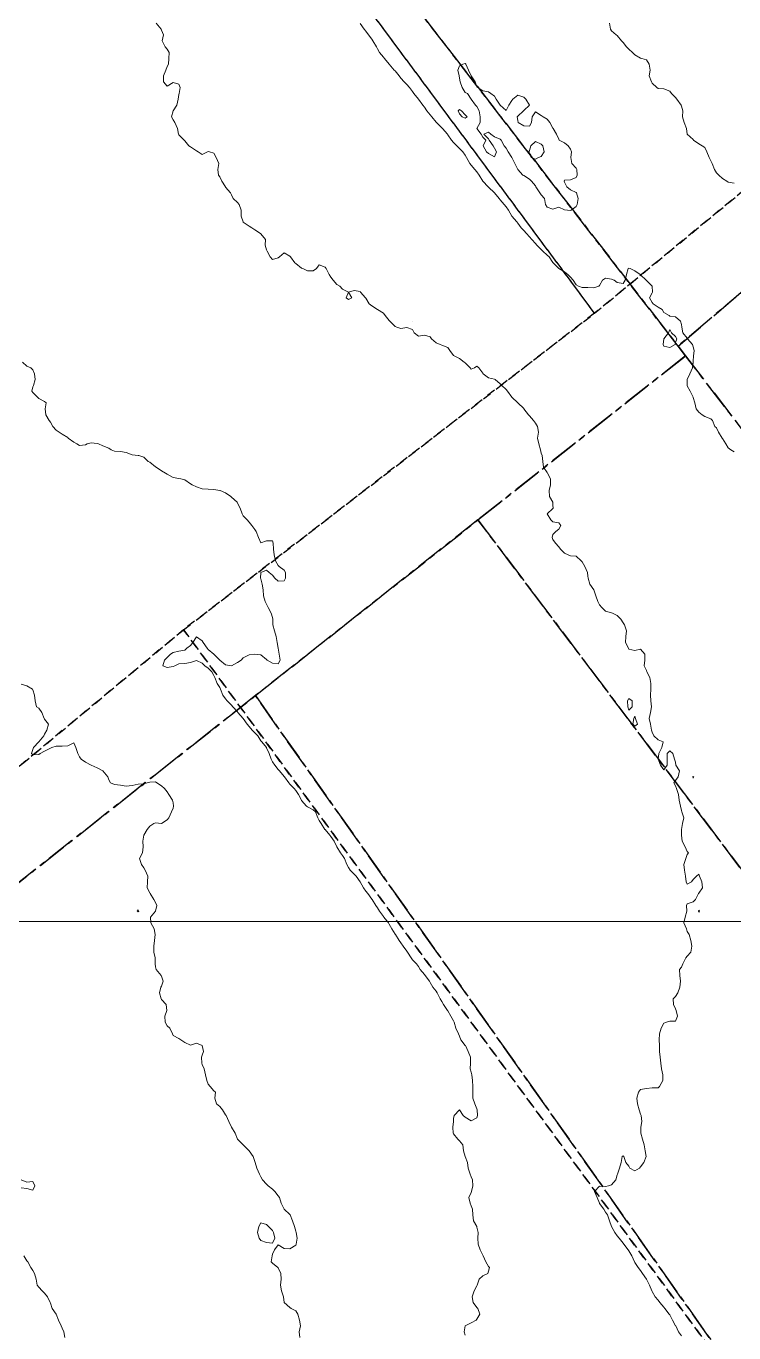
# Model space of a CAD drawing. Header units: centimetres. Extents: x 0 to 642158, y -847 to 649707.
# Drawn here: x 616473.2 to 616533.7, y 619952.2 to 620064 of the extents above; entities that cross this region are included whole.
import ezdxf

# ---------------------------------------------------------------- set-up
doc = ezdxf.new("R2010")
doc.units = ezdxf.units.CM
doc.header["$MEASUREMENT"] = 0
doc.linetypes.add('CENTERX2', pattern=[4, 2.5, -0.5, 0.5, -0.5])
doc.linetypes.add('JIS_02_0.7', pattern=[1.35, 0.75, -0.6])
for name, color, linetype, lineweight in [('MEV_grille', 254, 'Continuous', 9), ('WAL_parcellaire agricole', 7, 'JIS_02_0.7', 25), ('WAL_topographie 0.5', 253, 'Continuous', 20)]:
    doc.layers.add(name, color=color, linetype=linetype, lineweight=lineweight)
doc.layers.add('SPW_parcellaire cadastral', color=7, linetype='CENTERX2', lineweight=25, true_color=0xff0542)

# ---------------------------------------------------------------- blocks, each defined once
blk = doc.blocks.new('*U114')
at = {"layer": 'MEV_grille', "transparency": 33554687}
blk.add_lwpolyline([(-1338.46, 0), (1338.46, 0)], dxfattribs=at)
blk = doc.blocks.new('*U115')
at = {"layer": 'MEV_grille', "color": 0, "linetype": 'ByBlock', "lineweight": -2, "transparency": 16777216}
blk.add_blockref('*U114', (0, -2400), dxfattribs=at)

msp = doc.modelspace()

# ---------------------------------------------------------------- linework, layer by layer
at = {"layer": 'SPW_parcellaire cadastral'}
for points in [[(616528.96, 620036.62), (616506.88, 620065.19), (616602.71, 620145.84), (616615, 620123.66), (616620.26, 620114.17), (616528.96, 620036.62)], [(616511.84, 620021.75), (616492.79, 620006.7), (616461.86, 619982.25), (616361.28, 620089.74), (616372.47, 620102.32), (616385.49, 620115.97), (616388.28, 620118.88), (616421.75, 620078.64), (616465.9, 620118.32), (616486.38, 620091.76), (616496.27, 620078.95), (616506.88, 620065.19), (616528.96, 620036.62), (616529.6, 620035.78), (616511.84, 620021.75)], [(616529.6, 620035.78), (616528.96, 620036.62), (616620.26, 620114.17), (616646.69, 620066.48), (616557.3, 619999.75), (616529.6, 620035.78)], [(616355.61, 620035.23), (616378.11, 620007.22), (616400.24, 619979.27), (616422.78, 619950.78), (616439.84, 619964.52), (616461.86, 619982.25), (616492.79, 620006.7), (616550.1, 619925.62), (616572.77, 619940.88), (616623.29, 619879.23), (616638.83, 619846.6), (616561.89, 619856.19), (616477.99, 619855.63), (616412.75, 619840.79), (616397.07, 619835.25), (616327.13, 619940.12), (616280.66, 620008.69), (616334.42, 620061.61), (616355.61, 620035.23)], [(616511.84, 620021.75), (616529.6, 620035.78), (616557.3, 619999.75), (616592.6, 619953.96), (616572.77, 619940.88), (616511.84, 620021.75)], [(616511.84, 620021.75), (616572.77, 619940.88), (616550.1, 619925.62), (616492.79, 620006.7), (616511.84, 620021.75)]]:
    msp.add_lwpolyline(points, dxfattribs=at)
at = {"layer": 'WAL_parcellaire agricole'}
for points in [[(616600.26, 620451.18), (616651.69, 620350.86), (616668.69, 620318.86), (616740.96, 620187.28), (616814.97, 620053.63), (616700.98, 619971.12), (616651.47, 620062.36), (616618.97, 620119.85), (616577.3, 620085.18), (616521.81, 620039.43), (616499.25, 620069.84), (616492.24, 620078.82), (616529.97, 620108.84), (616595.29, 620161.18), (616569.62, 620208.85), (616514.46, 620165.76), (616479.29, 620211.59), (616523.2, 620254.51), (616504.7, 620275.42), (616588.94, 620323.85), (616622.27, 620341.19), (616567.6, 620414.18), (616573.6, 620419.85), (616600.26, 620451.18)], [(616486.65, 620012.34), (616448.98, 619981), (616433.82, 619968.17), (616420.15, 619957.83), (616389.48, 619995.5), (616335.14, 620062.82), (616359.35, 620087.95), (616451.58, 620182.83), (616479.29, 620211.59), (616514.46, 620165.76), (616459.3, 620121), (616492.24, 620078.82), (616499.25, 620069.84), (616521.81, 620039.43), (616486.65, 620012.34)], [(616567.65, 619947.68), (616545.99, 619931.35), (616486.65, 620012.34), (616521.81, 620039.43), (616577.3, 620085.18), (616618.97, 620119.85), (616651.47, 620062.36), (616593.48, 620018.35), (616545.48, 619980.85), (616567.65, 619947.68)], [(616269.98, 619995.15), (616319.64, 620046.82), (616335.14, 620062.82), (616389.48, 619995.5), (616420.15, 619957.83), (616433.82, 619968.17), (616448.98, 619981), (616486.65, 620012.34), (616545.99, 619931.35), (616567.65, 619947.68), (616643.83, 619847.53), (616616.66, 619852.36), (616586.16, 619856.19), (616566, 619858.35), (616509.66, 619858.01), (616471.5, 619855.01), (616438, 619847.84), (616396.5, 619834.5), (616337.99, 619916.32), (616292.49, 619970.82), (616269.98, 619995.15)]]:
    msp.add_lwpolyline(points, dxfattribs=at)
at = {"layer": 'WAL_topographie 0.5'}
for points in [[(616484.3, 620064.25), (616484.72, 620063.75), (616484.75, 620063.67), (616484.92, 620063.25), (616484.82, 620062.75), (616485.08, 620062.25), (616485.25, 620062.04), (616485.42, 620061.75), (616485.39, 620061.25), (616485.35, 620060.75), (616485.25, 620060.54), (616485.12, 620060.25), (616484.94, 620059.75), (616484.93, 620059.25), (616485.25, 620058.88), (616485.75, 620059.19), (616486.25, 620059.04), (616486.37, 620058.75), (616486.28, 620058.25), (616486.25, 620058.15), (616486.18, 620057.75), (616486.06, 620057.25), (616485.75, 620056.75), (616485.75, 620056.75), (616485.62, 620056.25), (616485.75, 620056), (616485.89, 620055.75), (616486.14, 620055.25), (616486.22, 620054.75), (616486.25, 620054.7), (616486.7, 620054.25), (616486.75, 620054.19), (616487.1, 620053.75), (616487.25, 620053.67), (616487.75, 620053.34), (616487.9, 620053.25), (616488.25, 620053.03), (616488.69, 620053.25), (616488.75, 620053.29), (616488.88, 620053.25), (616489.25, 620053.13), (616489.43, 620052.75), (616489.66, 620052.25), (616489.58, 620051.75), (616489.63, 620051.25), (616489.75, 620051.11), (616489.91, 620050.75), (616490.23, 620050.25), (616490.25, 620050.22), (616490.67, 620049.75), (616490.75, 620049.56), (616490.88, 620049.25), (616491.25, 620048.91), (616491.4, 620048.75), (616491.58, 620048.25), (616491.58, 620047.75), (616491.74, 620047.25), (616491.75, 620047.24), (616492.25, 620046.89), (616492.49, 620046.75), (616492.75, 620046.58), (616493.23, 620046.25), (616493.25, 620046.22), (616493.67, 620045.75), (616493.64, 620045.25), (616493.75, 620044.85), (616493.81, 620044.75), (616494.05, 620044.25), (616494.25, 620044.02), (616494.75, 620044.17), (616494.87, 620044.25), (616495.25, 620044.61), (616495.75, 620044.31), (616495.8, 620044.25), (616496.18, 620043.75), (616496.25, 620043.68), (616496.75, 620043.3), (616496.86, 620043.25), (616497.25, 620043.07), (616497.75, 620043.07), (616498.02, 620043.25), (616498.25, 620043.57), (616498.75, 620043.39), (616498.84, 620043.25), (616499.11, 620042.75), (616499.25, 620042.53), (616499.44, 620042.25), (616499.75, 620041.9), (616500.03, 620041.75), (616500.25, 620041.48), (616500.75, 620041.25), (616501.25, 620041.39), (616501.75, 620041.29), (616501.79, 620041.25), (616502.22, 620040.75), (616502.25, 620040.71), (616502.53, 620040.25), (616502.75, 620040.07), (616503.25, 620039.75), (616503.25, 620039.75), (616503.75, 620039.44), (616503.89, 620039.25), (616504.25, 620038.82), (616504.31, 620038.75), (616504.75, 620038.31), (616504.9, 620038.25), (616505.25, 620038.13), (616505.75, 620038.2), (616506.25, 620038.05), (616506.39, 620037.75), (616506.75, 620037.46), (616507.25, 620037.57), (616507.75, 620037.4), (616507.87, 620037.25), (616508.25, 620036.91), (616508.6, 620036.75), (616508.75, 620036.69), (616509.25, 620036.51), (616509.43, 620036.25), (616509.75, 620035.82), (616509.86, 620035.75), (616510.25, 620035.57), (616510.67, 620035.25), (616510.75, 620035.18), (616511.18, 620034.75), (616511.25, 620034.65), (616511.54, 620034.75), (616511.75, 620034.89), (616511.9, 620034.75), (616512.25, 620034.31), (616512.29, 620034.25), (616512.75, 620033.9), (616513.25, 620033.79), (616513.31, 620033.75), (616513.75, 620033.39), (616513.87, 620033.25), (616514.25, 620032.91), (616514.37, 620032.75), (616514.75, 620032.25), (616514.75, 620032.25), (616515.25, 620031.75), (616515.25, 620031.75), (616515.75, 620031.28), (616515.77, 620031.25), (616516.17, 620030.75), (616516.25, 620030.66), (616516.58, 620030.25), (616516.75, 620030.02), (616516.94, 620029.75), (616517.03, 620029.25), (616516.94, 620028.75), (616517.04, 620028.25), (616517.18, 620027.75), (616517.25, 620027.45), (616517.32, 620027.25), (616517.39, 620026.75), (616517.44, 620026.25), (616517.75, 620025.79), (616517.78, 620025.75), (616518.03, 620025.25), (616518.03, 620024.75), (616517.92, 620024.25), (616517.96, 620023.75), (616518.23, 620023.25), (616518.25, 620023), (616518.28, 620022.75), (616518.25, 620022.71), (616517.75, 620022.25), (616518.08, 620021.75), (616518.25, 620021.58), (616518.75, 620021.5), (616518.92, 620021.25), (616518.75, 620020.95), (616518.5, 620020.75), (616518.25, 620020.5), (616518.2, 620020.25), (616518.25, 620020.08), (616518.46, 620019.75), (616518.75, 620019.44), (616518.91, 620019.25), (616519.25, 620018.89), (616519.55, 620018.75), (616519.75, 620018.67), (616520.25, 620018.63), (616520.66, 620018.25), (616520.75, 620018.14), (616520.97, 620017.75), (616521.21, 620017.25), (616521.25, 620016.92), (616521.27, 620016.75), (616521.4, 620016.25), (616521.75, 620015.75), (616521.75, 620015.75), (616521.93, 620015.25), (616522.09, 620014.75), (616522.25, 620014.47), (616522.43, 620014.25), (616522.75, 620013.93), (616523.25, 620013.79), (616523.34, 620013.75), (616523.75, 620013.57), (616524.07, 620013.25), (616524.25, 620012.93), (616524.39, 620012.75), (616524.56, 620012.25), (616524.48, 620011.75), (616524.46, 620011.25), (616524.71, 620010.75), (616524.75, 620010.69), (616525.25, 620010.56), (616525.75, 620010.67), (616526.12, 620010.25), (616526.11, 620009.75), (616526.06, 620009.25), (616526.25, 620008.85), (616526.29, 620008.75), (616526.53, 620008.25), (616526.63, 620007.75), (616526.62, 620007.25), (616526.61, 620006.75), (616526.64, 620006.25), (616526.68, 620005.75), (616526.61, 620005.25), (616526.48, 620004.75), (616526.6, 620004.25), (616526.7, 620003.75), (616526.75, 620003.56), (616526.9, 620003.25), (616527.25, 620002.93), (616527.69, 620002.75), (616527.58, 620002.25), (616527.31, 620001.75), (616527.25, 620001.25), (616527.46, 620000.75), (616527.75, 620000.35), (616528.04, 620000.75), (616528.03, 620001.25), (616528.04, 620001.75), (616528.25, 620001.98), (616528.52, 620001.75), (616528.64, 620001.25), (616528.75, 620001), (616528.78, 620000.75), (616529.08, 620000.25), (616528.96, 619999.75), (616528.75, 619999.44), (616528.59, 619999.25), (616528.75, 619998.97), (616528.83, 619998.75), (616528.99, 619998.25), (616529.06, 619997.75), (616529.16, 619997.25), (616529.25, 619996.86), (616529.29, 619996.75), (616529.46, 619996.25), (616529.35, 619995.75), (616529.25, 619995.25), (616529.25, 619994.75), (616529.32, 619994.25), (616529.57, 619993.75), (616529.75, 619993.36), (616529.84, 619993.25), (616529.75, 619993.1), (616529.63, 619992.75), (616529.45, 619992.25), (616529.51, 619991.75), (616529.6, 619991.25), (616529.64, 619990.75), (616529.75, 619990.57), (616530.11, 619990.75), (616530.25, 619990.95), (616530.55, 619991.25), (616530.75, 619991.42), (616530.79, 619991.25), (616531, 619990.75), (616531.04, 619990.25), (616530.75, 619989.8), (616530.71, 619989.75), (616530.44, 619989.25), (616530.25, 619989.06), (616529.75, 619988.88), (616529.68, 619988.75), (616529.72, 619988.25), (616529.57, 619987.75), (616529.44, 619987.25), (616529.67, 619986.75), (616529.75, 619986.52), (616529.91, 619986.25), (616530.04, 619985.75), (616530.13, 619985.25), (616530.05, 619984.75), (616529.75, 619984.41), (616529.63, 619984.25), (616529.36, 619983.75), (616529.25, 619983.46), (616529.08, 619983.25), (616529.1, 619982.75), (616529.16, 619982.25), (616529.11, 619981.75), (616528.94, 619981.25), (616528.75, 619980.94), (616528.54, 619980.75), (616528.57, 619980.25), (616528.75, 619979.9), (616528.81, 619979.75), (616528.91, 619979.25), (616528.75, 619978.84), (616528.25, 619978.85), (616527.96, 619978.75), (616527.75, 619978.67), (616527.51, 619978.25), (616527.37, 619977.75), (616527.35, 619977.25), (616527.37, 619976.75), (616527.38, 619976.25), (616527.44, 619975.75), (616527.49, 619975.25), (616527.54, 619974.75), (616527.66, 619974.25), (616527.66, 619973.75), (616527.36, 619973.25), (616527.25, 619973.14), (616526.75, 619973.12), (616526.25, 619973.07), (616525.75, 619972.98), (616525.56, 619972.75), (616525.43, 619972.25), (616525.5, 619971.75), (616525.64, 619971.25), (616525.75, 619970.88), (616525.79, 619970.75), (616525.85, 619970.25), (616525.77, 619969.75), (616525.76, 619969.25), (616525.92, 619968.75), (616526.06, 619968.25), (616526.15, 619967.75), (616526.23, 619967.25), (616526.04, 619966.75), (616525.75, 619966.36), (616525.66, 619966.25), (616525.25, 619966.03), (616524.84, 619966.25), (616524.75, 619966.42), (616524.5, 619966.75), (616524.32, 619967.25), (616524.25, 619967.3), (616524.19, 619967.25), (616524.08, 619966.75), (616523.95, 619966.25), (616523.77, 619965.75), (616523.75, 619965.67), (616523.63, 619965.25), (616523.25, 619964.83), (616523, 619964.75), (616522.75, 619964.68), (616522.25, 619964.7), (616521.8, 619964.25), (616522.04, 619963.75), (616522.23, 619963.25), (616522.25, 619963.22), (616522.6, 619962.75), (616522.75, 619962.5), (616522.91, 619962.25), (616523.1, 619961.75), (616523.25, 619961.27), (616523.26, 619961.25), (616523.55, 619960.75), (616523.75, 619960.45), (616523.91, 619960.25), (616524.25, 619959.83), (616524.31, 619959.75), (616524.7, 619959.25), (616524.75, 619959.17), (616524.99, 619958.75), (616525.22, 619958.25), (616525.25, 619958.19), (616525.54, 619957.75), (616525.75, 619957.5), (616525.92, 619957.25), (616526.25, 619956.76), (616526.26, 619956.75), (616526.52, 619956.25), (616526.72, 619955.75), (616526.75, 619955.69), (616527, 619955.25), (616527.25, 619954.96), (616527.4, 619954.75), (616527.75, 619954.36), (616527.82, 619954.25), (616528.21, 619953.75), (616528.25, 619953.7), (616528.49, 619953.25), (616528.75, 619952.77), (616528.76, 619952.75), (616529, 619952.25), (616529.25, 619951.91)], [(616501.75, 620064.22), (616502.1, 620063.75), (616502.25, 620063.58), (616502.46, 620063.25), (616502.75, 620062.88), (616502.84, 620062.75), (616503.17, 620062.25), (616503.25, 620062.07), (616503.42, 620061.75), (616503.75, 620061.36), (616503.83, 620061.25), (616504.24, 620060.75), (616504.25, 620060.74), (616504.67, 620060.25), (616504.75, 620060.17), (616505.09, 620059.75), (616505.25, 620059.56), (616505.51, 620059.25), (616505.75, 620059.01), (616505.97, 620058.75), (616506.25, 620058.41), (616506.35, 620058.25), (616506.75, 620057.76), (616506.75, 620057.75), (616507.11, 620057.25), (616507.25, 620057.08), (616507.47, 620056.75), (616507.75, 620056.43), (616507.88, 620056.25), (616508.25, 620055.8), (616508.3, 620055.75), (616508.75, 620055.29), (616508.79, 620055.25), (616509.22, 620054.75), (616509.25, 620054.71), (616509.57, 620054.25), (616509.75, 620054.05), (616510.02, 620053.75), (616510.25, 620053.54), (616510.55, 620053.25), (616510.75, 620052.96), (616510.87, 620052.75), (616511.13, 620052.25), (616511.25, 620052.11), (616511.57, 620051.75), (616511.75, 620051.54), (616511.94, 620051.25), (616512.25, 620050.75), (616512.25, 620050.74), (616512.71, 620050.25), (616512.75, 620050.22), (616513.25, 620049.75), (616513.25, 620049.75), (616513.66, 620049.25), (616513.75, 620049.14), (616514.09, 620048.75), (616514.25, 620048.54), (616514.44, 620048.25), (616514.75, 620047.75), (616514.75, 620047.75), (616515.16, 620047.25), (616515.25, 620047.14), (616515.53, 620046.75), (616515.75, 620046.52), (616516, 620046.25), (616516.25, 620045.97), (616516.46, 620045.75), (616516.75, 620045.39), (616516.88, 620045.25), (616517.25, 620044.89), (616517.39, 620044.75), (616517.75, 620044.41), (616517.92, 620044.25), (616518.25, 620043.79), (616518.28, 620043.75), (616518.75, 620043.25), (616518.75, 620043.25), (616519.25, 620042.98), (616519.53, 620042.75), (616519.75, 620042.52), (616519.99, 620042.25), (616520.25, 620041.86), (616520.43, 620041.75), (616520.75, 620041.65), (616521.25, 620041.64), (616521.75, 620041.61), (616522.19, 620041.75), (616522.25, 620041.81), (616522.48, 620042.25), (616522.75, 620042.44), (616523.25, 620042.34), (616523.49, 620042.25), (616523.75, 620042.06), (616524.25, 620041.99), (616524.44, 620042.25), (616524.55, 620042.75), (616524.7, 620043.25), (616524.75, 620043.28), (616524.86, 620043.25), (616525.25, 620043.07), (616525.72, 620042.75), (616525.75, 620042.72), (616526.24, 620042.25), (616526.25, 620042.23), (616526.75, 620041.75), (616526.75, 620041.75), (616526.77, 620041.25), (616526.75, 620041.19), (616526.51, 620040.75), (616526.75, 620040.35), (616526.83, 620040.25), (616527.25, 620039.96), (616527.59, 620039.75), (616527.75, 620039.5), (616528.19, 620039.25), (616528.25, 620039.19), (616528.75, 620039.13), (616529.17, 620038.75), (616529.25, 620038.46), (616529.27, 620038.25), (616529.37, 620037.75), (616529.75, 620037.3), (616529.78, 620037.25), (616530.18, 620036.75), (616530.25, 620036.57), (616530.34, 620036.25), (616530.28, 620035.75), (616530.25, 620035.35), (616530.24, 620035.25), (616530.19, 620034.75), (616529.96, 620034.25), (616529.75, 620033.77), (616529.74, 620033.75), (616529.74, 620033.25), (616529.75, 620033.23), (616529.99, 620032.75), (616530.24, 620032.25), (616530.25, 620032.21), (616530.4, 620031.75), (616530.52, 620031.25), (616530.75, 620030.96), (616531.01, 620030.75), (616531.25, 620030.59), (616531.75, 620030.39), (616531.9, 620030.25), (616532.11, 620029.75), (616532.25, 620029.62), (616532.41, 620029.25), (616532.73, 620028.75), (616532.75, 620028.72), (616533.05, 620028.25), (616533.25, 620027.91), (616533.46, 620027.75), (616533.75, 620027.57)], [(616523.1, 620064.25), (616523.18, 620063.75), (616523.25, 620063.6), (616523.67, 620063.25), (616523.75, 620063.2), (616524.13, 620062.75), (616524.25, 620062.61), (616524.54, 620062.25), (616524.75, 620062.05), (616525.06, 620061.75), (616525.25, 620061.54), (616525.75, 620061.28), (616525.87, 620061.25), (616526.25, 620061.11), (616526.5, 620060.75), (616526.56, 620060.25), (616526.5, 620059.75), (616526.68, 620059.25), (616526.75, 620059.13), (616527.15, 620058.75), (616527.25, 620058.67), (616527.75, 620058.65), (616528.25, 620058.44), (616528.4, 620058.25), (616528.75, 620057.91), (616528.85, 620057.75), (616529.22, 620057.25), (616529.25, 620057.17), (616529.36, 620056.75), (616529.33, 620056.25), (616529.47, 620055.75), (616529.69, 620055.25), (616529.75, 620054.75), (616529.75, 620054.75), (616530.25, 620054.31), (616530.28, 620054.25), (616530.75, 620053.92), (616531.02, 620053.75), (616531.25, 620053.62), (616531.42, 620053.25), (616531.62, 620052.75), (616531.75, 620052.49), (616531.87, 620052.25), (616532.09, 620051.75), (616532.25, 620051.45), (616532.46, 620051.25), (616532.75, 620050.97), (616533.13, 620050.75), (616533.25, 620050.65), (616533.75, 620050.57)], [(616519.81, 620048.25), (616519.75, 620048.22), (616519.5, 620048.25), (616519.25, 620048.28), (616518.75, 620048.52), (616518.25, 620048.35), (616517.75, 620048.51), (616517.61, 620048.75), (616517.52, 620049.25), (616517.25, 620049.56), (616517.12, 620049.75), (616516.8, 620050.25), (616516.75, 620050.34), (616516.43, 620050.75), (616516.25, 620050.9), (616515.75, 620051.21), (616515.69, 620051.25), (616515.25, 620051.75), (616515.25, 620051.75), (616514.99, 620052.25), (616514.75, 620052.75), (616514.75, 620052.75), (616514.43, 620053.25), (616514.25, 620053.56), (616514.09, 620053.75), (616513.81, 620054.25), (616513.75, 620054.32), (616513.25, 620054.52), (616512.95, 620054.75), (616512.75, 620054.93), (616512.35, 620054.75), (616512.75, 620054.35), (616512.81, 620054.25), (616513.13, 620053.75), (616513.25, 620053.55), (616513.42, 620053.25), (616513.25, 620052.82), (616512.75, 620053.1), (616512.58, 620053.25), (616512.29, 620053.75), (616512.5, 620054.25), (616512.25, 620054.5), (616512.12, 620054.75), (616511.75, 620055.25), (616511.75, 620055.25), (616511.75, 620055.25), (616512.04, 620055.75), (616512.04, 620056.25), (616511.93, 620056.75), (616511.75, 620057.12), (616511.62, 620057.25), (616511.25, 620057.75), (616511.25, 620057.75), (616510.94, 620058.25), (616510.75, 620058.34), (616510.5, 620058.75), (616510.31, 620059.25), (616510.25, 620059.55), (616510.22, 620059.75), (616510.12, 620060.25), (616510.25, 620060.61), (616510.55, 620060.75), (616510.75, 620060.8), (616510.79, 620060.75), (616511.03, 620060.25), (616511.25, 620059.75), (616511.25, 620059.75), (616511.59, 620059.25), (616511.75, 620058.82), (616511.83, 620058.75), (616512.25, 620058.47), (616512.75, 620058.39), (616512.95, 620058.25), (616513.25, 620058.02), (616513.39, 620057.75), (616513.75, 620057.25), (616513.75, 620057.25), (616514.25, 620056.8), (616514.49, 620057.25), (616514.75, 620057.64), (616514.81, 620057.75), (616515.25, 620058.09), (616515.75, 620057.92), (616515.92, 620057.75), (616516.25, 620057.25), (616516.25, 620057.25), (616516.25, 620057.25), (616515.75, 620056.78), (616515.72, 620056.75), (616515.25, 620056.31), (616515.19, 620056.25), (616515.25, 620055.92), (616515.27, 620055.75), (616515.75, 620055.48), (616516.25, 620055.44), (616516.43, 620055.75), (616516.48, 620056.25), (616516.75, 620056.68), (616517.25, 620056.36), (616517.43, 620056.25), (616517.75, 620056.05), (616517.98, 620055.75), (616518.25, 620055.27), (616518.26, 620055.25), (616518.55, 620054.75), (616518.75, 620054.32), (616518.8, 620054.25), (616519.25, 620054.02), (616519.55, 620053.75), (616519.75, 620053.48), (616519.84, 620053.25), (616519.79, 620052.75), (616519.88, 620052.25), (616520.25, 620051.84), (616520.3, 620051.75), (616520.34, 620051.25), (616520.25, 620051.04), (616519.75, 620050.85), (616519.25, 620050.82), (616519.2, 620050.75), (616519.25, 620050.64), (616519.43, 620050.25), (616519.75, 620050.01), (616520.25, 620049.78), (616520.27, 620049.75), (616520.4, 620049.25), (616520.32, 620048.75), (616520.25, 620048.57), (616519.81, 620048.25)], [(616510.9, 620056.25), (616510.75, 620056.13), (616510.5, 620056.25), (616510.25, 620056.5), (616510.14, 620056.75), (616510.25, 620056.87), (616510.42, 620056.75), (616510.75, 620056.42), (616510.9, 620056.25)], [(616516.75, 620052.61), (616517.03, 620052.75), (616517.25, 620052.86), (616517.49, 620053.25), (616517.38, 620053.75), (616517.25, 620053.9), (616516.75, 620054.14), (616516.36, 620053.75), (616516.25, 620053.35), (616516.23, 620053.25), (616516.25, 620053.08), (616516.39, 620052.75), (616516.75, 620052.61)], [(616500.75, 620040.62), (616501.04, 620040.75), (616500.75, 620041.25), (616500.55, 620040.75), (616500.75, 620040.62)], [(616506.25, 620038.75), (616506.25, 620038.75), (616506.25, 620038.75), (616506.25, 620038.75), (616506.25, 620038.75)], [(616528.25, 620036.51), (616528.7, 620036.75), (616528.75, 620036.92), (616528.84, 620037.25), (616528.75, 620037.43), (616528.4, 620037.75), (616528.25, 620038.05), (616528.14, 620037.75), (616527.75, 620037.25), (616527.75, 620037.25), (616527.68, 620036.75), (616527.75, 620036.62), (616528.25, 620036.51)], [(616472.87, 620035.25), (616473.25, 620034.91), (616473.57, 620034.75), (616473.75, 620034.59), (616473.9, 620034.25), (616473.96, 620033.75), (616473.8, 620033.25), (616473.75, 620033.12), (616473.67, 620032.75), (616473.75, 620032.64), (616474.14, 620032.25), (616474.25, 620032.13), (616474.75, 620031.88), (616474.9, 620031.75), (616474.8, 620031.25), (616474.87, 620030.75), (616475.15, 620030.25), (616475.25, 620030.11), (616475.47, 620029.75), (616475.75, 620029.43), (616476, 620029.25), (616476.25, 620029.08), (616476.75, 620028.8), (616476.78, 620028.75), (616477.25, 620028.4), (616477.52, 620028.25), (616477.75, 620028.12), (616478.25, 620028.18), (616478.39, 620028.25), (616478.75, 620028.35), (616479.25, 620028.29), (616479.36, 620028.25), (616479.75, 620028.08), (616480.25, 620027.89), (616480.45, 620027.75), (616480.75, 620027.62), (616481.25, 620027.59), (616481.75, 620027.52), (616482.25, 620027.31), (616482.75, 620027.27), (616482.81, 620027.25), (616483.25, 620027.1), (616483.63, 620026.75), (616483.75, 620026.69), (616484.25, 620026.29), (616484.31, 620026.25), (616484.75, 620025.94), (616485.09, 620025.75), (616485.25, 620025.65), (616485.75, 620025.36), (616486.25, 620025.28), (616486.4, 620025.25), (616486.75, 620025.16), (616487.25, 620024.83), (616487.37, 620024.75), (616487.75, 620024.56), (616488.25, 620024.4), (616488.75, 620024.36), (616489.25, 620024.35), (616489.75, 620024.26), (616489.78, 620024.25), (616490.25, 620024.05), (616490.68, 620023.75), (616490.75, 620023.69), (616491.22, 620023.25), (616491.25, 620023.19), (616491.48, 620022.75), (616491.66, 620022.25), (616491.75, 620022.09), (616492.09, 620021.75), (616492.25, 620021.56), (616492.5, 620021.25), (616492.75, 620020.92), (616492.86, 620020.75), (616493.05, 620020.25), (616493.25, 620019.79), (616493.75, 620019.95), (616494.25, 620019.94), (616494.32, 620019.75), (616494.35, 620019.25), (616494.41, 620018.75), (616494.51, 620018.25), (616494.75, 620017.84), (616494.84, 620017.75), (616495.25, 620017.45), (616495.37, 620017.25), (616495.37, 620016.75), (616495.25, 620016.54), (616494.75, 620016.5), (616494.46, 620016.75), (616494.25, 620017), (616493.97, 620017.25), (616493.75, 620017.43), (616493.25, 620017.25), (616493.25, 620017.25), (616493.24, 620016.75), (616493.25, 620016.69), (616493.36, 620016.25), (616493.45, 620015.75), (616493.5, 620015.25), (616493.63, 620014.75), (616493.75, 620014.53), (616493.9, 620014.25), (616494.15, 620013.75), (616494.25, 620013.38), (616494.28, 620013.25), (616494.3, 620012.75), (616494.42, 620012.25), (616494.58, 620011.75), (616494.67, 620011.25), (616494.75, 620010.75), (616494.75, 620010.75), (616494.82, 620010.25), (616494.91, 620009.75), (616494.75, 620009.42), (616494.25, 620009.48), (616493.79, 620009.75), (616493.75, 620009.78), (616493.25, 620010.19), (616492.75, 620010.25), (616492.25, 620010.18), (616491.75, 620009.95), (616491.57, 620009.75), (616491.25, 620009.54), (616490.75, 620009.25), (616490.75, 620009.25), (616490.75, 620009.25), (616490.25, 620009.34), (616489.75, 620009.75), (616489.75, 620009.75), (616489.25, 620010.24), (616489.24, 620010.25), (616488.75, 620010.65), (616488.67, 620010.75), (616488.33, 620011.25), (616488.25, 620011.38), (616487.75, 620011.74), (616487.44, 620011.25), (616487.25, 620010.98), (616486.92, 620010.75), (616486.75, 620010.6), (616486.25, 620010.52), (616485.75, 620010.39), (616485.54, 620010.25), (616485.25, 620009.96), (616485.02, 620009.75), (616484.87, 620009.25), (616485.25, 620009.1), (616485.75, 620009.19), (616485.9, 620009.25), (616486.25, 620009.42), (616486.75, 620009.46), (616487.25, 620009.54), (616487.75, 620009.7), (616488.25, 620009.49), (616488.48, 620009.25), (616488.75, 620009.06), (616489.07, 620008.75), (616489.25, 620008.42), (616489.33, 620008.25), (616489.52, 620007.75), (616489.75, 620007.39), (616489.82, 620007.25), (616490.01, 620006.75), (616490.25, 620006.43), (616490.37, 620006.25), (616490.75, 620005.89), (616490.87, 620005.75), (616491.25, 620005.31), (616491.3, 620005.25), (616491.74, 620004.75), (616491.75, 620004.74), (616492.1, 620004.25), (616492.25, 620004.06), (616492.53, 620003.75), (616492.75, 620003.51), (616492.99, 620003.25), (616493.25, 620002.84), (616493.34, 620002.75), (616493.74, 620002.25), (616493.75, 620002.23), (616493.98, 620001.75), (616494.15, 620001.25), (616494.25, 620001.04), (616494.45, 620000.75), (616494.75, 620000.39), (616494.86, 620000.25), (616495.25, 619999.79), (616495.28, 619999.75), (616495.65, 619999.25), (616495.75, 619999.13), (616496.11, 619998.75), (616496.25, 619998.57), (616496.47, 619998.25), (616496.74, 619997.75), (616496.75, 619997.73), (616497.16, 619997.25), (616497.25, 619997.17), (616497.75, 619996.92), (616497.93, 619996.75), (616498.13, 619996.25), (616498.25, 619996.01), (616498.41, 619995.75), (616498.73, 619995.25), (616498.75, 619995.23), (616499.15, 619994.75), (616499.25, 619994.63), (616499.52, 619994.25), (616499.75, 619993.77), (616499.77, 619993.75), (616500.09, 619993.25), (616500.25, 619993.01), (616500.42, 619992.75), (616500.62, 619992.25), (616500.75, 619991.98), (616500.91, 619991.75), (616501.25, 619991.42), (616501.42, 619991.25), (616501.75, 619990.77), (616501.76, 619990.75), (616502.05, 619990.25), (616502.25, 619989.97), (616502.41, 619989.75), (616502.75, 619989.29), (616502.78, 619989.25), (616503.11, 619988.75), (616503.25, 619988.55), (616503.42, 619988.25), (616503.75, 619987.8), (616503.79, 619987.75), (616504.18, 619987.25), (616504.25, 619987.14), (616504.48, 619986.75), (616504.75, 619986.29), (616504.77, 619986.25), (616505.1, 619985.75), (616505.25, 619985.54), (616505.45, 619985.25), (616505.75, 619984.83), (616505.8, 619984.75), (616506.11, 619984.25), (616506.25, 619984.1), (616506.57, 619983.75), (616506.75, 619983.51), (616506.9, 619983.25), (616507.25, 619982.82), (616507.31, 619982.75), (616507.69, 619982.25), (616507.75, 619982.16), (616507.99, 619981.75), (616508.25, 619981.4), (616508.34, 619981.25), (616508.6, 619980.75), (616508.75, 619980.52), (616508.88, 619980.25), (616509.22, 619979.75), (616509.25, 619979.71), (616509.53, 619979.25), (616509.75, 619978.86), (616509.8, 619978.75), (616509.95, 619978.25), (616510.17, 619977.75), (616510.25, 619977.54), (616510.37, 619977.25), (616510.75, 619976.76), (616510.76, 619976.75), (616511.01, 619976.25), (616511.2, 619975.75), (616511.19, 619975.25), (616511.17, 619974.75), (616511.25, 619974.46), (616511.32, 619974.25), (616511.38, 619973.75), (616511.39, 619973.25), (616511.4, 619972.75), (616511.4, 619972.25), (616511.56, 619971.75), (616511.75, 619971.32), (616511.77, 619971.25), (616511.79, 619970.75), (616511.75, 619970.55), (616511.25, 619970.3), (616510.75, 619970.61), (616510.56, 619970.75), (616510.25, 619971.25), (616509.79, 619970.75), (616509.75, 619970.5), (616509.74, 619970.25), (616509.68, 619969.75), (616509.72, 619969.25), (616509.75, 619969.19), (616510.11, 619968.75), (616510.25, 619968.6), (616510.53, 619968.25), (616510.6, 619967.75), (616510.75, 619967.25), (616510.75, 619967.25), (616510.94, 619966.75), (616511.01, 619966.25), (616511.16, 619965.75), (616511.25, 619965.52), (616511.37, 619965.25), (616511.4, 619964.75), (616511.29, 619964.25), (616511.25, 619964.17), (616511.07, 619963.75), (616511.17, 619963.25), (616511.25, 619963.04), (616511.36, 619962.75), (616511.41, 619962.25), (616511.46, 619961.75), (616511.73, 619961.25), (616511.75, 619961.21), (616511.86, 619960.75), (616511.82, 619960.25), (616511.85, 619959.75), (616512.04, 619959.25), (616512.25, 619958.8), (616512.27, 619958.75), (616512.51, 619958.25), (616512.75, 619957.85), (616512.82, 619957.75), (616512.75, 619957.44), (616512.67, 619957.25), (616512.25, 619957.04), (616511.95, 619956.75), (616511.78, 619956.25), (616511.75, 619956.17), (616511.51, 619955.75), (616511.35, 619955.25), (616511.44, 619954.75), (616511.75, 619954.33), (616511.82, 619954.25), (616511.99, 619953.75), (616511.75, 619953.32), (616511.67, 619953.25), (616511.25, 619953.01), (616510.75, 619952.77), (616510.73, 619952.75), (616510.67, 619952.25), (616510.75, 619951.97)], [(616472.75, 620007.67), (616473.25, 620007.54), (616473.73, 620007.25), (616473.75, 620007.19), (616473.88, 620006.75), (616473.96, 620006.25), (616474.07, 620005.75), (616474.25, 620005.62), (616474.53, 620005.25), (616474.73, 620004.75), (616474.75, 620004.7), (616475.1, 620004.25), (616474.95, 620003.75), (616474.75, 620003.39), (616474.69, 620003.25), (616474.25, 620002.75), (616474.25, 620002.75), (616473.8, 620002.25), (616473.75, 620002.1), (616473.63, 620001.75), (616473.75, 620001.62), (616474.25, 620001.67), (616474.38, 620001.75), (616474.75, 620001.96), (616475.25, 620002.2), (616475.37, 620002.25), (616475.75, 620002.38), (616476.25, 620002.37), (616476.75, 620002.4), (616477.25, 620002.67), (616477.44, 620002.25), (616477.59, 620001.75), (616477.75, 620001.47), (616477.88, 620001.25), (616478.25, 620001), (616478.75, 620000.75), (616478.75, 620000.75), (616479.25, 620000.51), (616479.75, 620000.25), (616479.75, 620000.25), (616480.17, 619999.75), (616480.25, 619999.5), (616480.39, 619999.25), (616480.75, 619999.1), (616481.25, 619999.04), (616481.75, 619998.95), (616482.25, 619999), (616482.75, 619999.12), (616483.25, 619999.16), (616483.54, 619999.25), (616483.75, 619999.3), (616484.25, 619999.32), (616484.37, 619999.25), (616484.75, 619998.99), (616485.02, 619998.75), (616485.25, 619998.46), (616485.4, 619998.25), (616485.7, 619997.75), (616485.75, 619997.53), (616485.8, 619997.25), (616485.75, 619997.06), (616485.62, 619996.75), (616485.39, 619996.25), (616485.25, 619996.06), (616484.75, 619995.75), (616484.75, 619995.75), (616484.75, 619995.75), (616484.25, 619995.8), (616484.11, 619995.75), (616483.75, 619995.54), (616483.53, 619995.25), (616483.25, 619994.75), (616483.25, 619994.75), (616483.16, 619994.25), (616483.19, 619993.75), (616483.12, 619993.25), (616482.88, 619992.75), (616483.06, 619992.25), (616483.25, 619991.97), (616483.35, 619991.75), (616483.59, 619991.25), (616483.55, 619990.75), (616483.52, 619990.25), (616483.75, 619989.82), (616483.78, 619989.75), (616484.1, 619989.25), (616484.25, 619989), (616484.35, 619988.75), (616484.25, 619988.25), (616484.25, 619988.25), (616483.83, 619987.75), (616483.86, 619987.25), (616484.12, 619986.75), (616484.22, 619986.25), (616484.17, 619985.75), (616484.09, 619985.25), (616484.11, 619984.75), (616484.22, 619984.25), (616484.22, 619983.75), (616484.25, 619983.5), (616484.29, 619983.25), (616484.73, 619982.75), (616484.75, 619982.7), (616484.9, 619982.25), (616484.75, 619981.84), (616484.71, 619981.75), (616484.58, 619981.25), (616484.72, 619980.75), (616484.75, 619980.68), (616485.15, 619980.25), (616485.23, 619979.75), (616485.04, 619979.25), (616485.07, 619978.75), (616485.25, 619978.43), (616485.46, 619978.25), (616485.69, 619977.75), (616485.75, 619977.62), (616486.25, 619977.36), (616486.42, 619977.25), (616486.75, 619977), (616487.25, 619976.79), (616487.75, 619976.96), (616488.25, 619976.75), (616488.25, 619976.75), (616488.35, 619976.25), (616488.25, 619975.92), (616488.17, 619975.75), (616488.2, 619975.25), (616488.25, 619975.14), (616488.42, 619974.75), (616488.53, 619974.25), (616488.63, 619973.75), (616488.75, 619973.45), (616488.91, 619973.25), (616489.25, 619972.87), (616489.38, 619972.75), (616489.31, 619972.25), (616489.48, 619971.75), (616489.75, 619971.53), (616489.99, 619971.25), (616490.25, 619970.83), (616490.3, 619970.75), (616490.52, 619970.25), (616490.75, 619969.75), (616490.75, 619969.75), (616491.06, 619969.25), (616491.25, 619968.75), (616491.25, 619968.75), (616491.75, 619968.25), (616491.75, 619968.25), (616492.25, 619967.75), (616492.25, 619967.75), (616492.6, 619967.25), (616492.75, 619966.83), (616492.78, 619966.75), (616492.93, 619966.25), (616493.14, 619965.75), (616493.25, 619965.52), (616493.41, 619965.25), (616493.75, 619964.89), (616493.9, 619964.75), (616494.25, 619964.45), (616494.46, 619964.25), (616494.75, 619963.88), (616494.87, 619963.75), (616494.99, 619963.25), (616495.25, 619962.75), (616495.25, 619962.75), (616495.75, 619962.3), (616495.78, 619962.25), (616495.98, 619961.75), (616496.15, 619961.25), (616496.25, 619960.87), (616496.28, 619960.75), (616496.38, 619960.25), (616496.29, 619959.75), (616496.25, 619959.67), (616495.75, 619959.34), (616495.25, 619959.39), (616494.75, 619959.68), (616494.42, 619959.25), (616494.25, 619958.88), (616494.22, 619958.75), (616494.15, 619958.25), (616494.25, 619958.13), (616494.7, 619957.75), (616494.75, 619957.71), (616494.97, 619957.25), (616494.99, 619956.75), (616494.94, 619956.25), (616495.03, 619955.75), (616495.2, 619955.25), (616495.25, 619954.75), (616495.25, 619954.75), (616495.75, 619954.32), (616495.86, 619954.25), (616496.25, 619954.03), (616496.42, 619953.75), (616496.57, 619953.25), (616496.64, 619952.75), (616496.54, 619952.25), (616496.59, 619951.75)], [(616524.75, 620005.47), (616525.03, 620005.75), (616525.02, 620006.25), (616524.75, 620006.45), (616524.62, 620006.25), (616524.66, 620005.75), (616524.75, 620005.47)], [(616525.25, 620004.08), (616525.48, 620004.25), (616525.33, 620004.75), (616525.25, 620004.95), (616525.18, 620004.75), (616525.09, 620004.25), (616525.25, 620004.08)], [(616530.31, 619999.75), (616530.25, 619999.65), (616530.21, 619999.75), (616530.25, 619999.79), (616530.31, 619999.75)], [(616482.75, 619988.19), (616482.83, 619988.25), (616482.75, 619988.38), (616482.67, 619988.25), (616482.75, 619988.19)], [(616530.79, 619988.25), (616530.75, 619988.18), (616530.7, 619988.25), (616530.75, 619988.35), (616530.79, 619988.25)], [(616472.75, 619965.25), (616473.25, 619965.06), (616473.75, 619965.1), (616473.92, 619964.75), (616473.75, 619964.36), (616473.25, 619964.5), (616472.75, 619964.57)], [(616494.25, 619959.83), (616494.45, 619960.25), (616494.34, 619960.75), (616494.25, 619960.91), (616493.92, 619961.25), (616493.75, 619961.44), (616493.25, 619961.57), (616493.08, 619961.25), (616492.97, 619960.75), (616493.13, 619960.25), (616493.25, 619960.07), (616493.75, 619959.89), (616494.25, 619959.83)], [(616472.99, 619958.75), (616473.25, 619958.32), (616473.31, 619958.25), (616473.58, 619957.75), (616473.75, 619957.5), (616473.9, 619957.25), (616474.04, 619956.75), (616474.12, 619956.25), (616474.25, 619956.08), (616474.56, 619955.75), (616474.75, 619955.56), (616475.01, 619955.25), (616475.23, 619954.75), (616475.25, 619954.7), (616475.41, 619954.25), (616475.75, 619953.75), (616475.75, 619953.75), (616475.96, 619953.25), (616476.18, 619952.75), (616476.25, 619952.55), (616476.39, 619952.25), (616476.48, 619951.75)]]:
    msp.add_lwpolyline(points, dxfattribs=at)

# ---------------------------------------------------------------- block references
at = {"layer": 'MEV_grille', "transparency": 33554687}
msp.add_blockref('*U115', (616669.48, 622387.38), dxfattribs=at)

doc.saveas('drawing.dxf')
